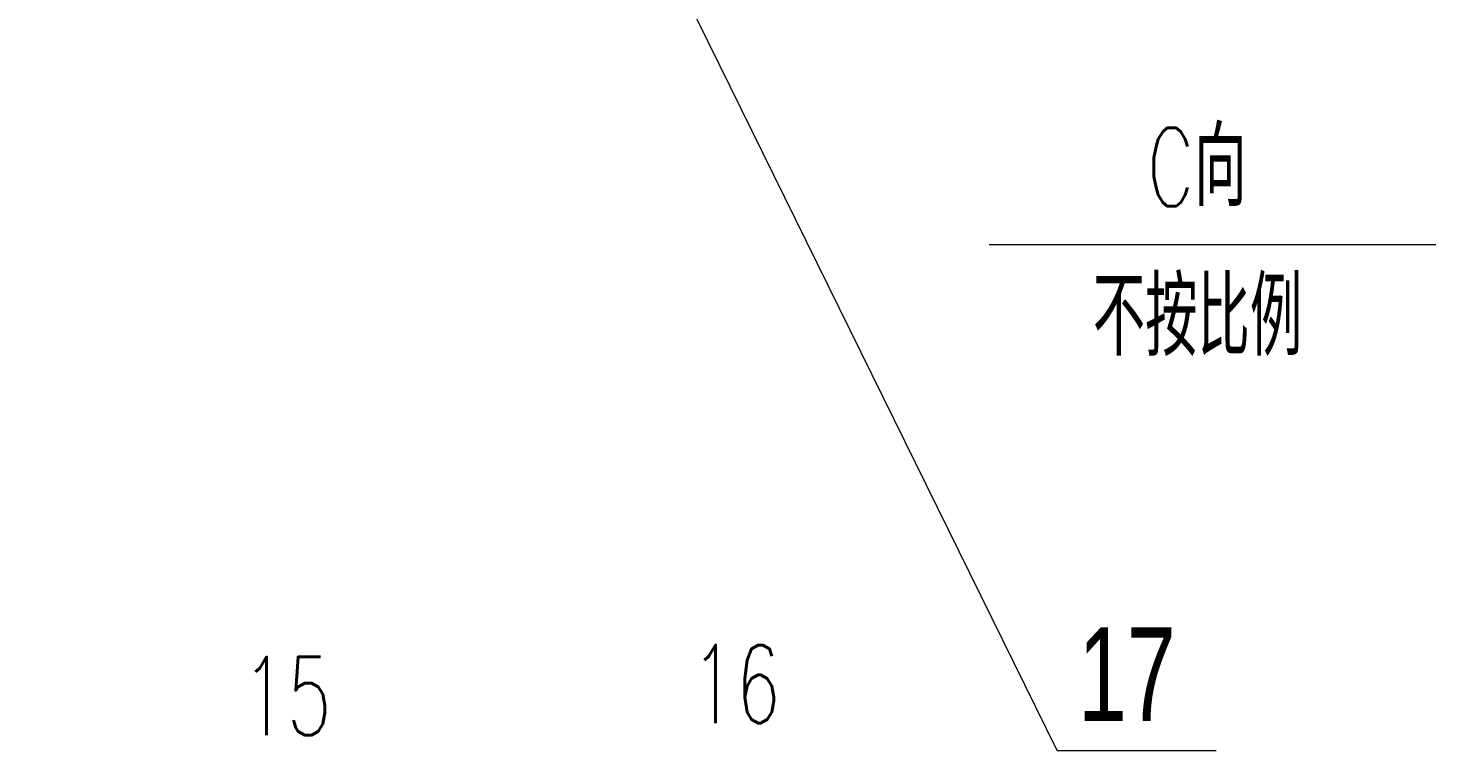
# Model space of a CAD drawing. Header units: millimetres. Extents: x 3189 to 3783, y 1029 to 1449.
# Drawn here: x 3459.1 to 3522.2, y 1188.7 to 1221.1 of the extents above; entities that cross this region are included whole.
import ezdxf

# ---------------------------------------------------------------- set-up
doc = ezdxf.new("R2010")
doc.units = ezdxf.units.MM
doc.layers.add('2', color=2, linetype='Continuous', lineweight=18, true_color=0xffff00)
doc.layers.add('LAYER2', color=2, linetype='Continuous', lineweight=25)
doc.styles.add('HZ', font='txt.shx', dxfattribs={"width": 0.67, "bigfont": 'hztxt.shx'})
doc.styles.get("Standard").update_dxf_attribs({"font": 'arial.ttf'})

msp = doc.modelspace()

# ---------------------------------------------------------------- linework, layer by layer
at = {"layer": '2', "ltscale": 0.5}
for p in [(3459.12131, 1282.31388), (3512.32259, 1188.72317)]:
    msp.add_line(p, (3505.20172, 1188.72317), dxfattribs=at)
at = {"layer": '2'}
msp.add_line((3502.15406, 1211.40114), (3522.16432, 1211.40114), dxfattribs=at)

# ---------------------------------------------------------------- texts
at = {"layer": '2', "style": 'HZ', "width": 0.67}
msp.add_text('不按比例', height=3.5, dxfattribs=at).set_placement((3506.80057, 1206.4091))
at = {"layer": '2', "insert": (3509.23135, 1216.61349), "char_height": 3.5, "width": 9.7987, "attachment_point": 1, "style": 'HZ'}
msp.add_mtext('C向', dxfattribs=at)
at = {"layer": '2', "ltscale": 0.5, "insert": (3506.14238, 1190.05266), "char_height": 4.2, "width": 8.04, "attachment_point": 7}
msp.add_mtext('\\W0.67;17', dxfattribs=at)
at = {"layer": 'LAYER2', "ltscale": 20, "style": 'HZ', "width": 0.67}
for s, p in [('16', (3488.80283, 1189.95571)), ('15', (3468.69551, 1189.42592))]:
    msp.add_text(s, height=3.5, dxfattribs=at).set_placement(p)

doc.saveas('drawing.dxf')
